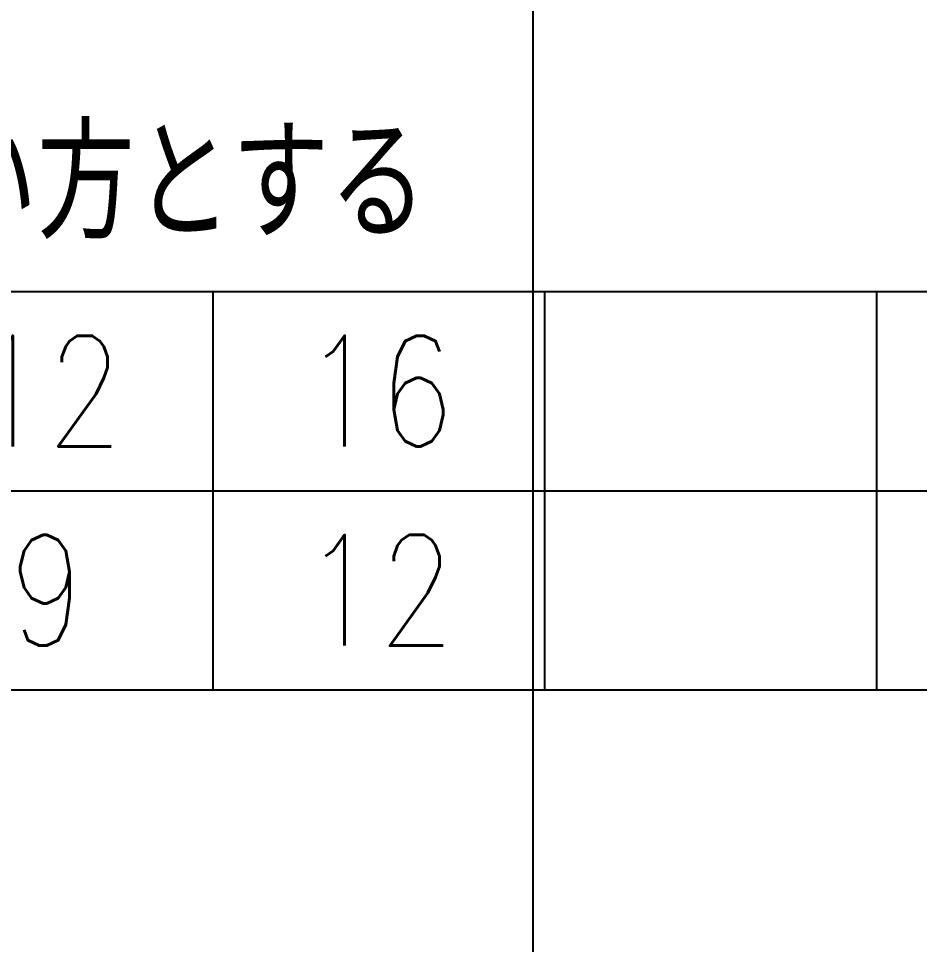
# Model space of a CAD drawing. Extents: x -668440 to 1010955, y -1678500 to 210463.
# Drawn here: x 460820 to 468138, y -29359 to -21840 of the extents above; entities that cross this region are included whole.
import ezdxf
from ezdxf.enums import TextEntityAlignment as Align

# ---------------------------------------------------------------- set-up
doc = ezdxf.new("R2010")
doc.units = 0
doc.header["$MEASUREMENT"] = 0
doc.layers.add('99_レイアウト枠', color=251, linetype='CONTINUOUS', plot=False)
doc.layers.add('s小梁', color=7, linetype='CONTINUOUS')
doc.layers.add('注記', color=3, linetype='CONTINUOUS')
doc.styles.add('S020', font='simplex.shx', dxfattribs={"width": 0.8, "height": 100, "bigfont": 'extfont2.shx'})

# ---------------------------------------------------------------- blocks, each defined once
blk = doc.blocks.new('ウェブクランプ工法設計指針')
at = {"layer": '注記'}
for p, q in [((801489.238, 10264.20177), (804392.362, 10264.20177)), ((802684.642, 10264.20177), (802684.642, 9751.88577)), ((803111.572, 10264.20177), (803111.572, 9751.88577)), ((803538.502, 10264.20177), (803538.502, 9751.88577)), ((801489.238, 10008.04377), (804392.362, 10008.04377)), ((801489.238, 9751.88577), (804392.362, 9751.88577))]:
    blk.add_line(p, q, dxfattribs=at)
at = {"layer": '注記', "style": 'S020', "width": 0.8}
blk.add_text('Tはt1,t2の薄い方とする', height=142.31, dxfattribs=at).set_placement((801518.78515, 10332.39034))
for s, p in [('12', (802471.177, 10136.12277)), ('16', (802898.107, 10136.12277)), ('9', (802471.177, 9879.96477)), ('12', (802898.107, 9879.96477))]:
    blk.add_text(s, height=142.31, dxfattribs=at).set_placement(p, align=Align.MIDDLE)

msp = doc.modelspace()

# ---------------------------------------------------------------- linework, layer by layer
at = {"layer": '99_レイアウト枠'}
msp.add_line((464999.99995, -137250), (464999.99995, -4750), dxfattribs=at)

# ---------------------------------------------------------------- block references
at = {"layer": 's小梁', "xscale": 6.312500000000052, "yscale": 6.312500000000052, "zscale": 6.312500000000052}
msp.add_blockref('ウェブクランプ工法設計指針', (-4604548.99347, -88850), dxfattribs=at)

doc.saveas('drawing.dxf')
